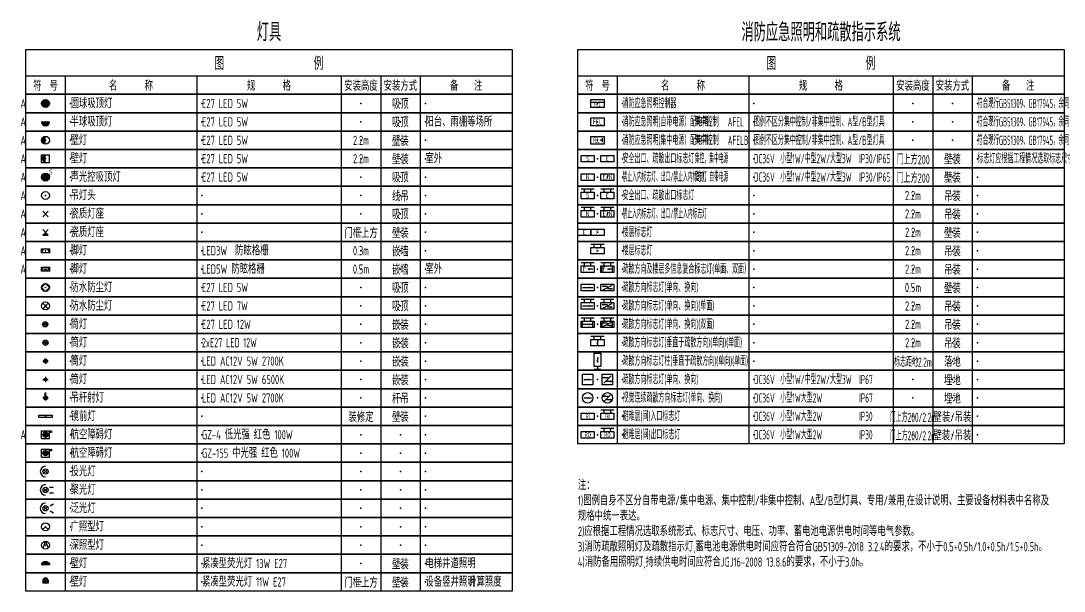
# Model space of a CAD drawing. Header units: millimetres. Extents: x -714894 to -19295, y 3400 to 234118.
# Drawn here: x -607283 to -567595, y 123900 to 145593 of the extents above; entities that cross this region are included whole.
import ezdxf
from ezdxf.enums import TextEntityAlignment as Align

# ---------------------------------------------------------------- set-up
doc = ezdxf.new("R2010")
doc.units = ezdxf.units.MM
doc.header["$LTSCALE"] = 500
for name, color, linetype in [('E-LITE-LITE', 3, 'Continuous'), ('E-POWR-EQPM', 3, 'Continuous'), ('E-UNIV-DIAG', 2, 'Continuous'), ('E-UNIV-EL', 140, 'Continuous'), ('E-UNIV-NOTE', 6, 'Continuous')]:
    doc.layers.add(name, color=color, linetype=linetype)
doc.styles.add('TH-STYLE3', font='tssdeng.shx', dxfattribs={"width": 0.65, "bigfont": 'tssdchn.shx'})

# ---------------------------------------------------------------- blocks, each defined once
blk = doc.blocks.new('E-BKTS2')
for p, q in [((0, 0), (185, 0)), ((0, -7), (0, 0)), ((185, 0), (185, -7)), ((185, -7), (0, -7))]:
    blk.add_line(p, q)
at = {"linetype": 'Continuous'}
for p, q in [((15, 0), (15, -7)), ((65, 0), (65, -7)), ((120, 0), (120, -7)), ((135, 0), (135, -7)), ((150, 0), (150, -7))]:
    blk.add_line(p, q, dxfattribs=at)
for p in [(7.5, -3.5), (17, -3.5), (67, -3.5), (127.5, -3.5), (142.5, -3.5), (152, -3.5)]:
    blk.add_point(p, dxfattribs=at)
blk = doc.blocks.new('E-BL308')
blk.add_lwpolyline([(-1.5, 0.75), (1.5, 0.75), (1.5, -0.75), (-1.5, -0.75)], close=True)
at = {"layer": 'E-UNIV-EL'}
blk.add_arc((0, -0.75), 1.5, 0, 180, dxfattribs=at)
blk = doc.blocks.new('E-BL301')
blk.add_circle((0, 0), 1.5)
blk = doc.blocks.new('E-BL309')
for p, q in [((-1.06, -1.06), (1.06, 1.06)), ((1.06, -1.06), (-1.06, 1.06))]:
    blk.add_line(p, q)
blk = doc.blocks.new('E-BL306')
at = {"const_width": 1.5}
blk.add_lwpolyline([(0, 0.75, 1), (0, -0.75, 1)], format="xyb", dxfattribs=at)
blk.add_circle((0, 0), 1.5)
blk = doc.blocks.new('E-BL302-2')
blk.add_line((-1.5, 0), (1.5, 0))
at = {"const_width": 1.5}
blk.add_lwpolyline([(-0.75, 0, 1), (0.75, 0, 1)], format="xyb", dxfattribs=at)
blk.add_arc((0, 0), 1.5, 180, 0)
blk = doc.blocks.new('E-BL302-3')
at = {"const_width": 1.5}
blk.add_lwpolyline([(-0.75, 0, 1), (0.75, 0, 1)], format="xyb", close=True, dxfattribs=at)
blk.add_circle((0, 0), 1.5)
at = {"layer": 'E-UNIV-EL', "style": 'TH-STYLE3', "width": 0.7}
blk.add_attdef('T', text='', height=2, dxfattribs=at).set_placement((2, 2), align=Align.MIDDLE)
blk = doc.blocks.new('E-BL302')
at = {"const_width": 1.5}
blk.add_lwpolyline([(-0.75, 0, 1), (0.75, 0, 1)], format="xyb", close=True, dxfattribs=at)
blk.add_circle((0, 0), 1.5)
blk = doc.blocks.new('E-BL311')
for p, q in [((-1.06, -1.06), (1.06, 1.06)), ((1.06, -1.06), (-1.06, 1.06))]:
    blk.add_line(p, q)
at = {"const_width": 0.5}
blk.add_lwpolyline([(-0.25, 0, 1), (0.25, 0, 1)], format="xyb", close=True, dxfattribs=at)
blk.add_circle((0, 0), 1.5)
blk = doc.blocks.new('E-BKTS1')
blk.add_line((0, -10), (185, -10))
at = {"linetype": 'Continuous'}
for p, q in [((15, -10), (15, -17)), ((65, -10), (65, -17)), ((120, -10), (120, -17)), ((135, -10), (135, -17)), ((150, -10), (150, -17))]:
    blk.add_line(p, q, dxfattribs=at)
blk.add_lwpolyline([(0, 0), (185, 0), (185, -17), (0, -17)], close=True)
at = {"layer": 'E-UNIV-NOTE', "style": 'TH-STYLE3', "width": 0.7}
for s, height, p in [('图                例', 5, (92.5, -5)), ('安装高度', 3.5, (127.5, -13.5)), ('安装方式', 3.5, (142.5, -13.5))]:
    blk.add_text(s, height=height, dxfattribs=at).set_placement(p, align=Align.MIDDLE)
at = {"layer": 'E-UNIV-NOTE', "linetype": 'Continuous', "style": 'TH-STYLE3', "width": 0.7}
for s, p in [('符  号', (7.5, -13.5)), ('名       称', (40, -13.5)), ('规       格', (92.5, -13.5)), ('备    注', (167.5, -13.5))]:
    blk.add_text(s, height=3.5, dxfattribs=at).set_placement(p, align=Align.MIDDLE)
blk = doc.blocks.new('E-BL203-1')
for p, q in [((-0.26, 1.03), (0, 2)), ((0, 2), (0, -1)), ((0.26, 1.03), (0, 2)), ((-1, 0), (1, 0))]:
    blk.add_line(p, q)
blk.add_circle((0, 0), 0.75)
at = {"layer": 'E-UNIV-EL'}
blk.add_circle((0, 0), 0.5, dxfattribs=at)
blk = doc.blocks.new('E-BL202')
blk.add_circle((0, 0), 1)
at = {"layer": 'E-UNIV-EL'}
blk.add_circle((0, 0), 0.5, dxfattribs=at)
blk = doc.blocks.new('E-BL204')
for p, q in [((-1, 0), (1, 0)), ((0, 1), (0, -1))]:
    blk.add_line(p, q)
blk.add_circle((0, 0), 0.5)
blk = doc.blocks.new('E-BL203')
for p, q in [((-1, 0), (1, 0)), ((0, 1), (0, -1))]:
    blk.add_line(p, q)
blk.add_circle((0, 0), 0.75)
at = {"layer": 'E-UNIV-EL'}
blk.add_circle((0, 0), 0.5, dxfattribs=at)
blk = doc.blocks.new('E-BL305')
blk.add_circle((0, 0), 1.5)
at = {"layer": 'E-UNIV-EL'}
blk.add_lwpolyline([(-1.5, 0), (0, -1.5), (1.5, 0), (0, 1.5)], close=True, dxfattribs=at)
blk = doc.blocks.new('E-BL201')
at = {"const_width": 0.5}
blk.add_lwpolyline([(-0.25, 0, 1), (0.25, 0, 1)], format="xyb", close=True, dxfattribs=at)
for radius in [1, 0.5]:
    blk.add_circle((0, 0), radius)
blk = doc.blocks.new('E-BL309-2')
for p, q in [((1.06, -1.06), (-1.06, 1.06)), ((-1.06, -1.06), (1.06, 1.06)), ((-1.06, -1.06), (1.06, -1.06))]:
    blk.add_line(p, q)
blk.add_solid([(-1.06, -1.06), (0, 0), (1.06, -1.06)])
blk = doc.blocks.new('E-BFEL100')
blk.add_lwpolyline([(-2.5, 1.25), (2.5, 1.25), (2.5, -1.25), (-2.5, -1.25)], close=True)
at = {"layer": 'E-UNIV-EL', "style": 'TH-STYLE3', "width": 0.7}
blk.add_attdef('T', text='', height=1.8, dxfattribs=at).set_placement((0, 0), align=Align.MIDDLE)
blk = doc.blocks.new('E-BFEL101')
for p, q in [((-2.5, 2.5), (2.5, 2.5)), ((-1.25, 1.25), (-1.25, 2.5)), ((1.25, 1.25), (1.25, 2.5))]:
    blk.add_line(p, q)
blk.add_lwpolyline([(-2.5, 1.25), (2.5, 1.25), (2.5, -1.25), (-2.5, -1.25)], close=True)
at = {"layer": 'E-UNIV-EL', "style": 'TH-STYLE3', "width": 0.7}
blk.add_attdef('T', text='', height=1.8, dxfattribs=at).set_placement((0, 0), align=Align.MIDDLE)
blk = doc.blocks.new('E-BFEL200')
blk.add_lwpolyline([(-2.5, 1.25), (2.5, 1.25), (2.5, -1.25), (-2.5, -1.25)], close=True)
at = {"layer": 'E-UNIV-EL'}
blk.add_line((-2, 0), (2, 0), dxfattribs=at)
blk.add_lwpolyline([(0.5, 0, 0.75, 0, 0), (2, 0, 0, 0, 0)], format="xyseb", dxfattribs=at)
blk = doc.blocks.new('E-BFEL201')
for p, q in [((-2.5, 2.5), (2.5, 2.5)), ((-1.25, 1.25), (-1.25, 2.5)), ((1.25, 1.25), (1.25, 2.5))]:
    blk.add_line(p, q)
blk.add_lwpolyline([(-2.5, 1.25), (2.5, 1.25), (2.5, -1.25), (-2.5, -1.25)], close=True)
at = {"layer": 'E-UNIV-EL'}
blk.add_line((-2, 0), (2, 0), dxfattribs=at)
blk.add_lwpolyline([(0.5, 0, 0.75, 0, 0), (2, 0, 0, 0, 0)], format="xyseb", dxfattribs=at)
blk = doc.blocks.new('E-BFEL210')
blk.add_lwpolyline([(-2.5, 1.25), (2.5, 1.25), (2.5, -1.25), (-2.5, -1.25)], close=True)
at = {"layer": 'E-UNIV-EL'}
for p, q in [((-2, 0.5), (0, 0.5)), ((-1.79, -0.89), (1.79, 0.89)), ((2, -0.5), (0, -0.5))]:
    blk.add_line(p, q, dxfattribs=at)
for points in [[(-1.5, 0.5, 0.75, 0, 0), (0, 0.5, 0, 0, 0)], [(1.5, -0.5, 0.75, 0, 0), (0, -0.5, 0, 0, 0)]]:
    blk.add_lwpolyline(points, format="xyseb", dxfattribs=at)
blk = doc.blocks.new('E-BFEL211')
for p, q in [((-2.5, 2.5), (2.5, 2.5)), ((-1.25, 1.25), (-1.25, 2.5)), ((1.25, 1.25), (1.25, 2.5))]:
    blk.add_line(p, q)
blk.add_lwpolyline([(-2.5, 1.25), (2.5, 1.25), (2.5, -1.25), (-2.5, -1.25)], close=True)
at = {"layer": 'E-UNIV-EL'}
for p, q in [((-2, 0.5), (0, 0.5)), ((-1.79, -0.89), (1.79, 0.89)), ((2, -0.5), (0, -0.5))]:
    blk.add_line(p, q, dxfattribs=at)
for points in [[(-1.5, 0.5, 0.75, 0, 0), (0, 0.5, 0, 0, 0)], [(1.5, -0.5, 0.75, 0, 0), (0, -0.5, 0, 0, 0)]]:
    blk.add_lwpolyline(points, format="xyseb", dxfattribs=at)
blk = doc.blocks.new('E-BFEL110')
blk.add_lwpolyline([(-2.5, 1.25), (2.5, 1.25), (2.5, -1.25), (-2.5, -1.25)], close=True)
at = {"layer": 'E-UNIV-EL', "style": 'TH-STYLE3', "width": 0.7}
blk.add_attdef('T', text='', height=1.8, dxfattribs=at).set_placement((0, 0), align=Align.MIDDLE)
blk = doc.blocks.new('E-BL306-1')
for p, q in [((0, 1.5), (3, 1.5)), ((0, -1.5), (0, 1.5)), ((3, -1.5), (3, 1.5)), ((0, -1.5), (3, -1.5))]:
    blk.add_line(p, q)
at = {"const_width": 1.5}
blk.add_lwpolyline([(1.5, 0.75, 1), (1.5, -0.75, 1)], format="xyb", dxfattribs=at)
blk = doc.blocks.new('E-BL315')
for p, q in [((-0.71, -0.71), (0.71, 0.71)), ((0.71, -0.71), (-0.71, 0.71))]:
    blk.add_line(p, q)
blk.add_circle((0, 0), 1)
blk.add_arc((0, 0), 2, 90, 270)
blk = doc.blocks.new('E-BL315-1')
for p, q in [((-0.71, -0.71), (0.71, 0.71)), ((0.71, -0.71), (-0.71, 0.71))]:
    blk.add_line(p, q)
blk.add_circle((0, 0), 1)
blk.add_arc((0, 0), 2, 90, 270)
at = {"layer": 'E-UNIV-EL'}
for p, q in [((1.56, 1.06), (3.06, 1.06)), ((1.56, -1.06), (3.06, -1.06))]:
    blk.add_line(p, q, dxfattribs=at)
for points in [[(3.06, 1.06, 0, 0.5, 0), (2.31, 1.06, 0.5, 0.5, 0)], [(3.06, -1.06, 0, 0.5, 0), (2.31, -1.06, 0.5, 0.5, 0)]]:
    blk.add_lwpolyline(points, format="xyseb", dxfattribs=at)
blk = doc.blocks.new('E-BL315-2')
for p, q in [((-0.71, -0.71), (0.71, 0.71)), ((0.71, -0.71), (-0.71, 0.71))]:
    blk.add_line(p, q)
blk.add_circle((0, 0), 1)
blk.add_arc((0, 0), 2, 90, 270)
at = {"layer": 'E-UNIV-EL'}
for p, q in [((1.73, 1), (3.03, 1.75)), ((1.73, -1), (3.03, -1.75))]:
    blk.add_line(p, q, dxfattribs=at)
for points in [[(3.03, 1.75, 0, 0.5, 0), (2.38, 1.38, 0.5, 0.5, 0)], [(3.03, -1.75, 0, 0.5, 0), (2.38, -1.37, 0.5, 0.5, 0)]]:
    blk.add_lwpolyline(points, format="xyseb", dxfattribs=at)
blk = doc.blocks.new('E-BL307')
blk.add_lwpolyline([(-2.5, 0.5), (2.5, 0.5), (2.5, -0.5), (-2.5, -0.5)], close=True)
at = {"const_width": 0.5}
blk.add_lwpolyline([(0, 0.5), (0, -0.5)], dxfattribs=at)
blk = doc.blocks.new('E-BL308-1')
blk.add_lwpolyline([(-1.5, 0.75), (1.5, 0.75), (1.5, -0.75), (-1.5, -0.75)], close=True)
at = {"layer": 'E-UNIV-EL'}
for radius in [1.5, 0.75]:
    blk.add_arc((0, -0.75), radius, 0, 180, dxfattribs=at)
blk = doc.blocks.new('E-BL316')
for p, q in [((-1.5, 1.5), (1.5, 1.5)), ((-1.5, -1.5), (-1.5, 1.5)), ((1.5, -1.5), (1.5, 1.5)), ((-1.5, -1.5), (1.5, -1.5))]:
    blk.add_line(p, q)
at = {"const_width": 1}
blk.add_lwpolyline([(-0.5, 0, 1), (0.5, 0, 1)], format="xyb", close=True, dxfattribs=at)
blk.add_circle((0, 0), 1)
at = {"layer": 'E-UNIV-EL'}
blk.add_lwpolyline([(1.75, 1), (2, 1), (2, 1.5), (2.25, 1.5), (2.25, 1), (2.5, 1)], dxfattribs=at)
blk = doc.blocks.new('E-BL313')
blk.add_lwpolyline([(-0.96, -1.15), (0, 1.5), (0.96, -1.15)])
blk.add_circle((0, 0), 1.5)
blk = doc.blocks.new('E-BL312')
blk.add_lwpolyline([(1.06, -1.06), (0, 0), (-1.06, -1.06)])
blk.add_circle((0, 0), 1.5)
blk = doc.blocks.new('E-BL317-1')
for p, q in [((-1.5, 0.25), (-1.5, 0)), ((-1.5, 0.25), (1.51, 0.25)), ((1.5, 0), (-1.5, 0)), ((1.5, 0.25), (1.5, 0))]:
    blk.add_line(p, q)
at = {"extrusion": (0, 0, -1)}
blk.add_ellipse((0, 0.25), major_axis=(-1.5, 0), ratio=0.667979, start_param=0, end_param=3.141593, dxfattribs=at)
at = {"layer": 'E-UNIV-EL'}
for p, q in [((-1.29, 0.75), (1.3, 0.75)), ((-0.75, 0.25), (-0.75, 1.12)), ((0, 0.25), (0, 1.25)), ((0.75, 0.25), (0.75, 1.12))]:
    blk.add_line(p, q, dxfattribs=at)
blk = doc.blocks.new('E-BL317-2')
for p, q in [((-1, 1), (-1, 0)), ((-1, 0.5), (1, 0.5)), ((1, 0), (-1, 0)), ((1, 1), (1, 0))]:
    blk.add_line(p, q)
blk.add_arc((0, 1), 1, 0, 180)
at = {"layer": 'E-UNIV-EL'}
for p, q in [((-0.97, 1.25), (0.97, 1.25)), ((-0.6, 0.5), (-0.6, 1.8)), ((0, 0.5), (0, 2)), ((0.6, 0.5), (0.6, 1.8))]:
    blk.add_line(p, q, dxfattribs=at)
blk = doc.blocks.new('E-BFEL111')
for p, q in [((-2.5, 2.5), (2.5, 2.5)), ((-1.25, 1.25), (-1.25, 2.5)), ((1.25, 1.25), (1.25, 2.5))]:
    blk.add_line(p, q)
blk.add_lwpolyline([(-2.5, 1.25), (2.5, 1.25), (2.5, -1.25), (-2.5, -1.25)], close=True)
at = {"layer": 'E-UNIV-EL', "style": 'TH-STYLE3', "width": 0.7}
blk.add_attdef('T', text='', height=1.8, dxfattribs=at).set_placement((0, 0), align=Align.MIDDLE)
blk = doc.blocks.new('E-BDB043')
blk.add_lwpolyline([(-112.61, -511.09), (-112.61, -508.09), (-107.61, -508.09), (-107.61, -511.09)], close=True)
at = {"layer": 'E-UNIV-EL', "style": 'TH-STYLE3', "width": 0.7}
blk.add_attdef('BOX', text='', height=2, dxfattribs=at).set_placement((-110.11, -509.59), align=Align.MIDDLE)
blk = doc.blocks.new('E-BDB044')
blk.add_lwpolyline([(-2.5, -1.5), (-2.5, 1.5), (2.5, 1.5), (2.5, -1.5)], close=True)
at = {"layer": 'E-UNIV-EL'}
for p, q in [((1.25, 0.25), (1.25, -0.25)), ((1.75, 0.75), (1.75, -0.75))]:
    blk.add_line(p, q, dxfattribs=at)
at = {"layer": 'E-UNIV-EL', "style": 'TH-STYLE3', "width": 0.5}
blk.add_attdef('BOX', text='', height=2, dxfattribs=at).set_placement((-0.5, 0), align=Align.MIDDLE)
blk = doc.blocks.new('E-BFEL000')
blk.add_lwpolyline([(-2.2375, -1), (-2.2375, 2), (2.7625, 2), (2.7625, -1)], close=True)
at = {"layer": 'E-UNIV-EL'}
blk.add_line((-2.2375, 1), (2.7625, 1), dxfattribs=at)
at = {"layer": 'E-UNIV-EL', "style": 'TH-STYLE3', "width": 0.7}
blk.add_attdef('F', text='', height=1.5, dxfattribs=at).set_placement((0.2625, 0), align=Align.MIDDLE)
blk = doc.blocks.new('E-BFEL120')
blk.add_lwpolyline([(-2.5, 1.25), (2.5, 1.25), (2.5, -1.25), (-2.5, -1.25)], close=True)
at = {"layer": 'E-UNIV-EL', "style": 'TH-STYLE3', "width": 0.7}
blk.add_attdef('T', text='', height=1.8, dxfattribs=at).set_placement((0, 0), align=Align.MIDDLE)
blk = doc.blocks.new('E-BFEL121')
for p, q in [((-2.5, 2.5), (2.5, 2.5)), ((-1.25, 1.25), (-1.25, 2.5)), ((1.25, 1.25), (1.25, 2.5))]:
    blk.add_line(p, q)
blk.add_lwpolyline([(-2.5, 1.25), (2.5, 1.25), (2.5, -1.25), (-2.5, -1.25)], close=True)
at = {"layer": 'E-UNIV-EL', "style": 'TH-STYLE3', "width": 0.7}
blk.add_attdef('T', text='', height=1.8, dxfattribs=at).set_placement((0, 0), align=Align.MIDDLE)
blk = doc.blocks.new('E-BFEL122')
blk.add_lwpolyline([(-2.5, 1.25), (2.5, 1.25), (2.5, -1.25), (-2.5, -1.25)], close=True)
at = {"layer": 'E-UNIV-EL', "style": 'TH-STYLE3', "width": 0.7}
blk.add_attdef('T', text='', height=1.8, dxfattribs=at).set_placement((0, 0), align=Align.MIDDLE)
blk = doc.blocks.new('E-BFEL123')
for p, q in [((-2.5, 2.5), (2.5, 2.5)), ((-1.25, 1.25), (-1.25, 2.5)), ((1.25, 1.25), (1.25, 2.5))]:
    blk.add_line(p, q)
blk.add_lwpolyline([(-2.5, 1.25), (2.5, 1.25), (2.5, -1.25), (-2.5, -1.25)], close=True)
at = {"layer": 'E-UNIV-EL', "style": 'TH-STYLE3', "width": 0.7}
blk.add_attdef('T', text='', height=1.8, dxfattribs=at).set_placement((0, 0), align=Align.MIDDLE)
blk = doc.blocks.new('E-BFEL102')
blk.add_lwpolyline([(-2.5, 1.25), (2.5, 1.25), (2.5, -1.25), (-2.5, -1.25)], close=True)
at = {"layer": 'E-UNIV-EL', "style": 'TH-STYLE3', "width": 0.7}
blk.add_attdef('T', text='', height=1.8, dxfattribs=at).set_placement((0, 0), align=Align.MIDDLE)
blk = doc.blocks.new('E-BFEL103')
for p, q in [((-2.5, 2.5), (2.5, 2.5)), ((-1.25, 1.25), (-1.25, 2.5)), ((1.25, 1.25), (1.25, 2.5))]:
    blk.add_line(p, q)
blk.add_lwpolyline([(-2.5, 1.25), (2.5, 1.25), (2.5, -1.25), (-2.5, -1.25)], close=True)
at = {"layer": 'E-UNIV-EL', "style": 'TH-STYLE3', "width": 0.7}
blk.add_attdef('T', text='', height=1.8, dxfattribs=at).set_placement((0, 0), align=Align.MIDDLE)
blk = doc.blocks.new('E-BFEL161')
for p, q in [((-2.5, 2.5), (2.5, 2.5)), ((-1.25, 1.25), (-1.25, 2.5)), ((1.25, 1.25), (1.25, 2.5))]:
    blk.add_line(p, q)
blk.add_lwpolyline([(-2.5, 1.25), (2.5, 1.25), (2.5, -1.25), (-2.5, -1.25)], close=True)
at = {"layer": 'E-UNIV-EL'}
blk.add_line((2, 0), (0, 0), dxfattribs=at)
blk.add_lwpolyline([(0.5, 0, 0.75, 0, 0), (2, 0, 0, 0, 0)], format="xyseb", dxfattribs=at)
at = {"layer": 'E-UNIV-EL', "style": 'TH-STYLE3', "width": 0.7}
blk.add_attdef('T', text='', height=1.8, dxfattribs=at).set_placement((-1.25, 0), align=Align.MIDDLE)
blk = doc.blocks.new('E-BFEL130')
blk.add_lwpolyline([(-2.5, 1.25), (2.5, 1.25), (2.5, -1.25), (-2.5, -1.25)], close=True)
at = {"layer": 'E-UNIV-EL', "style": 'TH-STYLE3', "width": 0.7}
blk.add_attdef('T', text='', height=1.8, dxfattribs=at).set_placement((0, 0), align=Align.MIDDLE)
blk = doc.blocks.new('E-BFEL131')
for p, q in [((-2.5, 2.5), (2.5, 2.5)), ((-1.25, 1.25), (-1.25, 2.5)), ((1.25, 1.25), (1.25, 2.5))]:
    blk.add_line(p, q)
blk.add_lwpolyline([(-2.5, 1.25), (2.5, 1.25), (2.5, -1.25), (-2.5, -1.25)], close=True)
at = {"layer": 'E-UNIV-EL', "style": 'TH-STYLE3', "width": 0.7}
blk.add_attdef('T', text='', height=1.8, dxfattribs=at).set_placement((0, 0), align=Align.MIDDLE)
blk = doc.blocks.new('E-BFEL140')
blk.add_lwpolyline([(-2.5, 1.25), (2.5, 1.25), (2.5, -1.25), (-2.5, -1.25)], close=True)
at = {"layer": 'E-UNIV-EL'}
blk.add_line((0.19, 0.72), (-0.19, -0.72), dxfattribs=at)
at = {"layer": 'E-UNIV-EL', "style": 'TH-STYLE3', "width": 0.7}
for p in [(-1.25, 0), (1.25, 0)]:
    blk.add_attdef('T', text='', height=1.8, dxfattribs=at).set_placement(p, align=Align.MIDDLE)
blk = doc.blocks.new('E-BFEL141')
for p, q in [((-2.5, 2.5), (2.5, 2.5)), ((-1.25, 1.25), (-1.25, 2.5)), ((1.25, 1.25), (1.25, 2.5))]:
    blk.add_line(p, q)
blk.add_lwpolyline([(-2.5, 1.25), (2.5, 1.25), (2.5, -1.25), (-2.5, -1.25)], close=True)
at = {"layer": 'E-UNIV-EL'}
blk.add_line((0.19, 0.72), (-0.19, -0.72), dxfattribs=at)
at = {"layer": 'E-UNIV-EL', "style": 'TH-STYLE3', "width": 0.7}
for p in [(-1.25, 0), (1.25, 0)]:
    blk.add_attdef('T', text='', height=1.8, dxfattribs=at).set_placement(p, align=Align.MIDDLE)
blk = doc.blocks.new('E-BFEL240')
blk.add_lwpolyline([(-2, 2), (2, 2), (2, -2), (-2, -2)], close=True)
at = {"layer": 'E-UNIV-EL'}
blk.add_line((-1.5, 0), (1.5, 0), dxfattribs=at)
blk.add_lwpolyline([(0, 0, 0.75, 0, 0), (1.5, 0, 0, 0, 0)], format="xyseb", dxfattribs=at)
blk = doc.blocks.new('E-BFEL241')
blk.add_lwpolyline([(-2, 2), (2, 2), (2, -2), (-2, -2)], close=True)
at = {"layer": 'E-UNIV-EL'}
for p, q in [((-1.71, 0.71), (0.29, 0.71)), ((-1.41, -1.41), (1.41, 1.41)), ((1.71, -0.71), (-0.29, -0.71))]:
    blk.add_line(p, q, dxfattribs=at)
for points in [[(-1.21, 0.71, 0.75, 0, 0), (0.29, 0.71, 0, 0, 0)], [(1.21, -0.71, 0.75, 0, 0), (-0.29, -0.71, 0, 0, 0)]]:
    blk.add_lwpolyline(points, format="xyseb", dxfattribs=at)
blk = doc.blocks.new('E-BFEL250')
blk.add_circle((0, 0), 2)
at = {"layer": 'E-UNIV-EL'}
blk.add_line((-1.5, 0), (1.5, 0), dxfattribs=at)
blk.add_lwpolyline([(0, 0, 0.75, 0, 0), (1.5, 0, 0, 0, 0)], format="xyseb", dxfattribs=at)
blk = doc.blocks.new('E-BFEL251')
blk.add_circle((0, 0), 2)
at = {"layer": 'E-UNIV-EL'}
for p, q in [((-1.71, 0.71), (0.29, 0.71)), ((-1.06, -1.06), (1.06, 1.06)), ((1.71, -0.71), (-0.29, -0.71))]:
    blk.add_line(p, q, dxfattribs=at)
for points in [[(-1.21, 0.71, 0.75, 0, 0), (0.29, 0.71, 0, 0, 0)], [(1.21, -0.71, 0.75, 0, 0), (-0.29, -0.71, 0, 0, 0)]]:
    blk.add_lwpolyline(points, format="xyseb", dxfattribs=at)
blk = doc.blocks.new('E-BFEL221')
for p, q in [((-2.5, 2.5), (2.5, 2.5)), ((-1.25, 1.25), (-1.25, 2.5)), ((1.25, 1.25), (1.25, 2.5))]:
    blk.add_line(p, q)
blk.add_lwpolyline([(-2.5, 1.25), (2.5, 1.25), (2.5, -1.25), (-2.5, -1.25)], close=True)
at = {"layer": 'E-UNIV-EL'}
blk.add_line((0, 1), (0, -1), dxfattribs=at)
blk.add_lwpolyline([(0, -0.5, 0.75, 0, 0), (0, 1, 0, 0, 0)], format="xyseb", dxfattribs=at)
blk = doc.blocks.new('E-BFEL223')
for p, q in [((1.25, 0), (-1.25, 0)), ((0, 1.25), (0, 0))]:
    blk.add_line(p, q)
blk.add_lwpolyline([(-1.25, 1.25), (-1.25, 6.25), (1.25, 6.25), (1.25, 1.25)], close=True)
at = {"layer": 'E-UNIV-EL'}
blk.add_line((0, 4.75), (0, 2.75), dxfattribs=at)
blk.add_lwpolyline([(0, 3.25, 0.75, 0, 0), (0, 4.75, 0, 0, 0)], format="xyseb", dxfattribs=at)
blk = doc.blocks.new('E-BFEL161-1')
for p, q in [((-2.5, 2.5), (2.5, 2.5)), ((-1.25, 1.25), (-1.25, 2.5)), ((1.25, 1.25), (1.25, 2.5))]:
    blk.add_line(p, q)
blk.add_lwpolyline([(-2.5, 1.25), (2.5, 1.25), (2.5, -1.25), (-2.5, -1.25)], close=True)
at = {"layer": 'E-UNIV-EL'}
for p, q in [((-2, -1.25), (-2, 1.25)), ((2, 0), (0, 0)), ((2, -1.25), (2, 1.25))]:
    blk.add_line(p, q, dxfattribs=at)
blk.add_lwpolyline([(0.5, 0, 0.75, 0, 0), (2, 0, 0, 0, 0)], format="xyseb", dxfattribs=at)
at = {"layer": 'E-UNIV-EL', "style": 'TH-STYLE3', "width": 0.7}
blk.add_attdef('T', text='', height=1.8, dxfattribs=at).set_placement((-1.25, 0), align=Align.MIDDLE)
blk = doc.blocks.new('E-BFEL211-1')
for p, q in [((-2.5, 2.5), (2.5, 2.5)), ((-1.25, 1.25), (-1.25, 2.5)), ((1.25, 1.25), (1.25, 2.5))]:
    blk.add_line(p, q)
blk.add_lwpolyline([(-2.5, 1.25), (2.5, 1.25), (2.5, -1.25), (-2.5, -1.25)], close=True)
at = {"layer": 'E-UNIV-EL'}
for p, q in [((-2, -1.25), (-2, 1.25)), ((-2, 0.5), (0, 0.5)), ((-1.79, -0.89), (1.79, 0.89)), ((2, -1.25), (2, 1.25)), ((2, -0.5), (0, -0.5))]:
    blk.add_line(p, q, dxfattribs=at)
for points in [[(-1.5, 0.5, 0.75, 0, 0), (0, 0.5, 0, 0, 0)], [(1.5, -0.5, 0.75, 0, 0), (0, -0.5, 0, 0, 0)]]:
    blk.add_lwpolyline(points, format="xyseb", dxfattribs=at)
blk = doc.blocks.new('E-BFEL201-1')
for p, q in [((-2.5, 2.5), (2.5, 2.5)), ((-1.25, 1.25), (-1.25, 2.5)), ((1.25, 1.25), (1.25, 2.5))]:
    blk.add_line(p, q)
blk.add_lwpolyline([(-2.5, 1.25), (2.5, 1.25), (2.5, -1.25), (-2.5, -1.25)], close=True)
at = {"layer": 'E-UNIV-EL'}
for p, q in [((-2, -1.25), (-2, 1.25)), ((-2, 0), (2, 0)), ((2, -1.25), (2, 1.25))]:
    blk.add_line(p, q, dxfattribs=at)
blk.add_lwpolyline([(0.5, 0, 0.75, 0, 0), (2, 0, 0, 0, 0)], format="xyseb", dxfattribs=at)

msp = doc.modelspace()

# ---------------------------------------------------------------- block references
at = {"layer": 'E-LITE-LITE', "xscale": 100, "yscale": 100, "zscale": 100}
for name, p in [('E-BL302', (-606344.54, 142450)), ('E-BL302-2', (-606344.54, 141750)), ('E-BL306', (-606344.54, 141050)), ('E-BL306-1', (-606494.54, 140350)), ('E-BL301', (-606344.54, 138950)), ('E-BL309', (-606344.54, 138250)), ('E-BL309-2', (-606344.54, 137550)), ('E-BL308', (-606344.54, 136850)), ('E-BL308-1', (-606344.54, 136150)), ('E-BL305', (-606344.54, 135450)), ('E-BFEL200', (-585719.54, 135450)), ('E-BFEL210', (-584969.54, 135450)), ('E-BFEL201', (-585719.54, 134750)), ('E-BFEL211', (-584969.54, 134750)), ('E-BL311', (-606344.54, 134750)), ('E-BL201', (-606357.04, 134050)), ('E-BFEL201-1', (-585719.54, 134050)), ('E-BFEL211-1', (-584969.54, 134050)), ('E-BL202', (-606344.54, 133350)), ('E-BFEL221', (-585344.54, 133350)), ('E-BL203', (-606344.54, 132650)), ('E-BFEL223', (-585344.54, 132325)), ('E-BL204', (-606344.54, 131950)), ('E-BFEL240', (-585719.54, 131950)), ('E-BFEL241', (-584969.54, 131950)), ('E-BL203-1', (-606344.54, 131250)), ('E-BFEL250', (-585719.54, 131250)), ('E-BFEL251', (-584969.54, 131250)), ('E-BL307', (-606344.54, 130550)), ('E-BL316', (-606344.54, 129850)), ('E-BL316', (-606344.54, 129150)), ('E-BL315', (-606344.54, 128450)), ('E-BL315-1', (-606344.54, 127750)), ('E-BL315-2', (-606344.54, 127050)), ('E-BL312', (-606344.54, 126350)), ('E-BL313', (-606344.54, 125650)), ('E-BL317-1', (-606344.54, 124900)), ('E-BL317-2', (-606344.54, 124200))]:
    msp.add_blockref(name, p, dxfattribs=at)
for name, p, values in [('E-BFEL102', (-585719.54, 140350), {'T': 'S'}), ('E-BFEL100', (-584969.54, 140350), {'T': 'E'}), ('E-BL302-3', (-606344.54, 139650), {'T': 'S'}), ('E-BFEL130', (-585719.54, 139650), {'T': 'N'}), ('E-BFEL103', (-585719.54, 138950), {'T': 'S'}), ('E-BFEL101', (-584969.54, 138950), {'T': 'E'}), ('E-BFEL131', (-585719.54, 138250), {'T': 'N'}), ('E-BFEL100', (-585844.54, 137550), {'T': 'E'}), ('E-BFEL110', (-585344.54, 137550), {'T': 'F'}), ('E-BFEL111', (-585344.54, 136850), {'T': 'F'}), ('E-BFEL161', (-585719.54, 136150), {'T': 'F'}), ('E-BFEL161-1', (-584969.54, 136150), {'T': 'F'}), ('E-BFEL120', (-585719.54, 130550), {'T': 'RI'}), ('E-BFEL121', (-584969.54, 130550), {'T': 'RI'}), ('E-BFEL122', (-585719.54, 129850), {'T': 'RO'}), ('E-BFEL123', (-584969.54, 129850), {'T': 'RO'})]:
    msp.add_blockref(name, p, dxfattribs=at).add_auto_attribs(values)
at = {"layer": 'E-LITE-LITE'}
ref = msp.add_blockref('E-BFEL140', (-584969.54, 139650), dxfattribs=dict(at, xscale=100, yscale=100, zscale=100))
ref.add_attrib('T', 'N', dxfattribs={"layer": 'E-UNIV-EL', "height": 180, "style": 'TH-STYLE3', "width": 0.7}).set_placement((-584844.54, 139650), align=Align.MIDDLE)
ref.add_attrib('T', 'E', dxfattribs={"layer": 'E-UNIV-EL', "height": 180, "style": 'TH-STYLE3', "width": 0.7}).set_placement((-585094.54, 139650), align=Align.MIDDLE)
ref = msp.add_blockref('E-BFEL141', (-584969.54, 138250), dxfattribs=dict(at, xscale=100, yscale=100, zscale=100))
ref.add_attrib('T', 'N', dxfattribs={"layer": 'E-UNIV-EL', "height": 180, "style": 'TH-STYLE3', "width": 0.7}).set_placement((-584844.54, 138250), align=Align.MIDDLE)
ref.add_attrib('T', 'E', dxfattribs={"layer": 'E-UNIV-EL', "height": 180, "style": 'TH-STYLE3', "width": 0.7}).set_placement((-585094.54, 138250), align=Align.MIDDLE)
at = {"layer": 'E-POWR-EQPM', "xscale": 100, "yscale": 100, "zscale": 100}
for name, p, values in [('E-BFEL000', (-585370.79, 142400), {'F': 'FEL'}), ('E-BDB043', (-574333.6, 192708.91), {'BOX': 'FEL'}), ('E-BDB044', (-585344.54, 141050), {'BOX': 'FEL'})]:
    msp.add_blockref(name, p, dxfattribs=at).add_auto_attribs(values)
at = {"layer": 'E-UNIV-DIAG', "xscale": 100, "yscale": 100, "zscale": 100}
for name, p in [('E-BKTS1', (-607094.54, 144500)), ('E-BKTS1', (-586094.54, 144500)), ('E-BKTS2', (-607094.54, 142800)), ('E-BKTS2', (-586094.54, 142800)), ('E-BKTS2', (-607094.54, 142100)), ('E-BKTS2', (-586094.54, 142100)), ('E-BKTS2', (-607094.54, 141400)), ('E-BKTS2', (-586094.54, 141400)), ('E-BKTS2', (-607094.54, 140700)), ('E-BKTS2', (-586094.54, 140700)), ('E-BKTS2', (-607094.54, 140000)), ('E-BKTS2', (-586094.54, 140000)), ('E-BKTS2', (-607094.54, 139300)), ('E-BKTS2', (-586094.54, 139300)), ('E-BKTS2', (-607094.54, 138600)), ('E-BKTS2', (-586094.54, 138600)), ('E-BKTS2', (-607094.54, 137900)), ('E-BKTS2', (-586094.54, 137900)), ('E-BKTS2', (-607094.54, 137200)), ('E-BKTS2', (-586094.54, 137200)), ('E-BKTS2', (-607094.54, 136500)), ('E-BKTS2', (-586094.54, 136500)), ('E-BKTS2', (-607094.54, 135800)), ('E-BKTS2', (-586094.54, 135800)), ('E-BKTS2', (-607094.54, 135100)), ('E-BKTS2', (-586094.54, 135100)), ('E-BKTS2', (-607094.54, 134400)), ('E-BKTS2', (-586094.54, 134400)), ('E-BKTS2', (-607094.54, 133700)), ('E-BKTS2', (-586094.54, 133700)), ('E-BKTS2', (-607094.54, 133000)), ('E-BKTS2', (-586094.54, 133000)), ('E-BKTS2', (-607094.54, 132300)), ('E-BKTS2', (-586094.54, 132300)), ('E-BKTS2', (-607094.54, 131600)), ('E-BKTS2', (-586094.54, 131600)), ('E-BKTS2', (-607094.54, 130900)), ('E-BKTS2', (-586094.54, 130900)), ('E-BKTS2', (-607094.54, 130200)), ('E-BKTS2', (-586094.54, 130200)), ('E-BKTS2', (-607094.54, 129500)), ('E-BKTS2', (-607094.54, 128800)), ('E-BKTS2', (-607094.54, 128100)), ('E-BKTS2', (-607094.54, 127400)), ('E-BKTS2', (-607094.54, 126700)), ('E-BKTS2', (-607094.54, 126000)), ('E-BKTS2', (-607094.54, 125300)), ('E-BKTS2', (-607094.54, 124600))]:
    msp.add_blockref(name, p, dxfattribs=at)

# ---------------------------------------------------------------- texts
at = {"layer": 'E-UNIV-NOTE', "style": 'TH-STYLE3', "width": 0.7}
for s, height, p in [('灯具', 700, (-597844.54, 145200)), ('消防应急照明和疏散指示系统', 700, (-576844.54, 145200)), ('A', 350, (-607194.54, 142450)), ('A', 350, (-607194.54, 141750)), ('A', 350, (-607194.54, 141050)), ('A', 350, (-607194.54, 140350)), ('A', 350, (-607194.54, 139650)), ('A', 350, (-607194.54, 138950)), ('A', 350, (-607194.54, 138250)), ('A', 350, (-607194.54, 137550)), ('A', 350, (-607194.54, 136850)), ('A', 350, (-607194.54, 136150)), ('A', 350, (-607194.54, 129850))]:
    msp.add_text(s, height=height, dxfattribs=at).set_placement(p, align=Align.MIDDLE)
at = {"layer": 'E-UNIV-NOTE', "linetype": 'Continuous', "style": 'TH-STYLE3'}
for s, width, p in [('圆球吸顶灯', 0.7, (-605394.54, 142450)), ('E27 LED 5W', 0.7, (-600394.54, 142450)), ('消防应急照明控制器', 0.5, (-584394.54, 142450)), ('符合现行GB51309、GB17945，余同', 0.45, (-570894.54, 142450)), ('半球吸顶灯', 0.7, (-605394.54, 141750)), ('E27 LED 5W', 0.7, (-600394.54, 141750)), ('阳台、雨棚等场所', 0.7, (-591894.54, 141750)), ('消防应急照明(自带电源）配电箱', 0.5, (-584394.54, 141750)), ('集中控制', 0.5, (-581644.54, 141750)), ('AFEL', 0.5, (-580394.54, 141750)), ('符合现行GB51309、GB17945，余同', 0.45, (-570894.54, 141750)), ('壁灯', 0.7, (-605394.54, 141050)), ('E27 LED 5W', 0.7, (-600394.54, 141050)), ('消防应急照明(集中电源）配电箱', 0.5, (-584394.54, 141050)), ('集中控制', 0.5, (-581644.54, 141050)), ('AFELB', 0.5, (-580394.54, 141050)), ('符合现行GB51309、GB17945，余同', 0.45, (-570894.54, 141050)), ('壁灯', 0.7, (-605394.54, 140350)), ('E27 LED 5W', 0.7, (-600394.54, 140350)), ('室外', 0.7, (-591894.54, 140350)), ('安全出口、疏散出口标志灯', 0.5, (-584394.54, 140350)), ('集控，集中电源', 0.4, (-581644.54, 140350)), ('DC36V', 0.5, (-579394.54, 140350)), ('小型1W/中型2W/大型3W', 0.5, (-578394.54, 140350)), ('IP30/IP65', 0.5, (-575394.54, 140350)), ('声光控吸顶灯', 0.7, (-605394.54, 139650)), ('E27 LED 5W', 0.7, (-600394.54, 139650)), ('禁止入内标志灯、出口/禁止入内标志灯', 0.4, (-584394.54, 139650)), ('集控，自带电源', 0.4, (-581644.54, 139650)), ('DC36V', 0.5, (-579394.54, 139650)), ('小型1W/中型2W/大型3W', 0.5, (-578394.54, 139650)), ('IP30/IP65', 0.5, (-575394.54, 139650)), ('吊灯头', 0.7, (-605394.54, 138950)), ('安全出口、疏散出口标志灯', 0.5, (-584394.54, 138950)), ('瓷质灯座', 0.7, (-605394.54, 138250)), ('禁止入内标志灯、出口/禁止入内标志灯', 0.4, (-584394.54, 138250)), ('瓷质灯座', 0.7, (-605394.54, 137550)), ('楼层标志灯', 0.5, (-584394.54, 137550)), ('脚灯', 0.7, (-605394.54, 136850)), ('LED3W  防眩格栅', 0.7, (-600394.54, 136850)), ('楼层标志灯', 0.5, (-584394.54, 136850)), ('脚灯', 0.7, (-605394.54, 136150)), ('LED5W 防眩格栅', 0.7, (-600394.54, 136150)), ('室外', 0.7, (-591894.54, 136150)), ('疏散方向及楼层多信息复合标志灯(单面、双面）', 0.5, (-584394.54, 136150)), ('防水防尘灯', 0.7, (-605394.54, 135450)), ('E27 LED 5W', 0.7, (-600394.54, 135450)), ('疏散方向标志灯(单向、换向)', 0.5, (-584394.54, 135450)), ('防水防尘灯', 0.7, (-605394.54, 134750)), ('疏散方向标志灯(单向、换向)(单面)', 0.5, (-584394.54, 134750)), ('E27 LED 7W', 0.7, (-600394.54, 134750)), ('筒灯', 0.7, (-605394.54, 134050)), ('E27 LED 12W', 0.7, (-600394.54, 134050)), ('疏散方向标志灯(单向、换向)(双面)', 0.5, (-584394.54, 134050)), ('筒灯', 0.7, (-605394.54, 133350)), ('2xE27 LED 12W', 0.6, (-600394.54, 133350)), ('疏散方向标志灯(垂直于疏散方向)(单向)(单面)', 0.5, (-584394.54, 133350)), ('筒灯', 0.7, (-605394.54, 132650)), ('LED AC12V 5W 2700K', 0.7, (-600394.54, 132650)), ('疏散方向标志灯柱(垂直于疏散方向)(单向)(单面)', 0.5, (-584394.54, 132650)), ('筒灯', 0.7, (-605394.54, 131950)), ('疏散方向标志灯(单向、换向)', 0.5, (-584394.54, 131950)), ('LED AC12V 5W 6500K', 0.7, (-600394.54, 131950)), ('DC36V', 0.5, (-579394.54, 131950)), ('小型1W/中型2W/大型3W', 0.5, (-578394.54, 131950)), ('IP67', 0.5, (-575394.54, 131950)), ('吊杆射灯', 0.7, (-605394.54, 131250)), ('LED AC12V 5W 2700K', 0.7, (-600394.54, 131250)), ('视觉连续疏散方向标志灯(单向、换向)', 0.5, (-584394.54, 131250)), ('DC36V', 0.5, (-579394.54, 131250)), ('小型1W大型2W', 0.5, (-578394.54, 131250)), ('IP67', 0.5, (-575394.54, 131250)), ('镜前灯', 0.7, (-605394.54, 130550)), ('避难层(间)入口标志灯', 0.5, (-584394.54, 130550)), ('DC36V', 0.5, (-579394.54, 130550)), ('小型1W大型2W', 0.5, (-578394.54, 130550)), ('IP30', 0.5, (-575394.54, 130550)), ('航空障碍灯', 0.7, (-605394.54, 129850)), ('GZ-4 低光强 红色 100W', 0.7, (-600394.54, 129850)), ('避难层(间)出口标志灯', 0.5, (-584394.54, 129850)), ('DC36V', 0.5, (-579394.54, 129850)), ('小型1W大型2W', 0.5, (-578394.54, 129850)), ('IP30', 0.5, (-575394.54, 129850)), ('航空障碍灯', 0.7, (-605394.54, 129150)), ('GZ-155 中光强 红色 100W', 0.7, (-600394.54, 129150)), ('投光灯', 0.7, (-605394.54, 128450)), ('聚光灯', 0.7, (-605394.54, 127750)), ('泛光灯', 0.7, (-605394.54, 127050)), ('广照型灯', 0.7, (-605394.54, 126350)), ('深照型灯', 0.7, (-605394.54, 125650)), ('壁灯', 0.7, (-605394.54, 124950)), ('紧凑型荧光灯 13W E27', 0.7, (-600394.54, 124950)), ('电梯井道照明', 0.7, (-591894.54, 124950)), ('壁灯', 0.7, (-605394.54, 124250)), ('紧凑型荧光灯 11W E27', 0.7, (-600394.54, 124250)), ('设备竖井照明', 0.7, (-591894.54, 124250))]:
    msp.add_text(s, height=350, dxfattribs=dict(at, width=width)).set_placement(p, align=Align.MIDDLE_LEFT)
for s, width, p in [('吸顶', 0.7, (-592844.54, 142450)), ('吸顶', 0.7, (-592844.54, 141750)), ('2.2m', 0.7, (-594344.54, 141050)), ('壁装', 0.7, (-592844.54, 141050)), ('2.2m', 0.7, (-594344.54, 140350)), ('壁装', 0.7, (-592844.54, 140350)), ('门上方200', 0.6, (-573344.54, 140350)), ('壁装', 0.7, (-571844.54, 140350)), ('吸顶', 0.7, (-592844.54, 139650)), ('门上方200', 0.6, (-573344.54, 139650)), ('壁装', 0.7, (-571844.54, 139650)), ('线吊', 0.7, (-592844.54, 138950)), ('2.2m', 0.7, (-573344.54, 138950)), ('吊装', 0.7, (-571844.54, 138950)), ('吸顶', 0.7, (-592844.54, 138250)), ('2.2m', 0.7, (-573344.54, 138250)), ('吊装', 0.7, (-571844.54, 138250)), ('门框上方', 0.7, (-594344.54, 137550)), ('壁装', 0.7, (-592844.54, 137550)), ('2.2m', 0.7, (-573344.54, 137550)), ('壁装', 0.7, (-571844.54, 137550)), ('0.3m', 0.7, (-594344.54, 136850)), ('嵌墙', 0.7, (-592844.54, 136850)), ('2.2m', 0.7, (-573344.54, 136850)), ('吊装', 0.7, (-571844.54, 136850)), ('0.5m', 0.7, (-594344.54, 136150)), ('嵌墙', 0.7, (-592844.54, 136150)), ('嵌墙', 0.7, (-592844.54, 136150)), ('2.2m', 0.7, (-573344.54, 136150)), ('吊装', 0.7, (-571844.54, 136150)), ('吸顶', 0.7, (-592844.54, 135450)), ('0.5m', 0.7, (-573344.54, 135450)), ('壁装', 0.7, (-571844.54, 135450)), ('吊装', 0.7, (-571844.54, 134750)), ('吸顶', 0.7, (-592844.54, 134750)), ('2.2m', 0.7, (-573344.54, 134750)), ('嵌装', 0.7, (-592844.54, 134050)), ('2.2m', 0.7, (-573344.54, 134050)), ('吊装', 0.7, (-571844.54, 134050)), ('嵌装', 0.7, (-592844.54, 133350)), ('2.2m', 0.7, (-573344.54, 133350)), ('吊装', 0.7, (-571844.54, 133350)), ('嵌装', 0.7, (-592844.54, 132650)), ('标志距地2.2m', 0.5, (-573344.54, 132650)), ('落地', 0.7, (-571844.54, 132650)), ('嵌装', 0.7, (-592844.54, 131950)), ('埋地', 0.7, (-571844.54, 131950)), ('杆吊', 0.7, (-592844.54, 131250)), ('埋地', 0.7, (-571844.54, 131250)), ('装修定', 0.7, (-594344.54, 130550)), ('壁装', 0.7, (-592844.54, 130550)), ('门上方200/2.2m', 0.5, (-573344.54, 130550)), ('壁装/吊装', 0.7, (-571844.54, 130550)), ('门上方200/2.2m', 0.5, (-573344.54, 129850)), ('壁装/吊装', 0.7, (-571844.54, 129850)), ('壁装', 0.7, (-592844.54, 124950)), ('门框上方', 0.7, (-594344.54, 124250)), ('壁装', 0.7, (-592844.54, 124250))]:
    msp.add_text(s, height=350, dxfattribs=dict(at, width=width)).set_placement(p, align=Align.MIDDLE)
at = {"layer": 'E-UNIV-NOTE', "color": 1, "style": 'TH-STYLE3'}
for s, width, p in [('图例不区分集中控制/非集中控制、A型/B型灯具', 0.5, (-579394.54, 141750)), ('图例不区分集中控制/非集中控制、A型/B型灯具', 0.5, (-579394.54, 141050)), ('标志灯应根据工程情况选取标志尺寸及功率', 0.5, (-570894.54, 140350)), ('计算照度', 0.7, (-590272.87, 124250))]:
    msp.add_text(s, height=350, dxfattribs=dict(at, width=width)).set_placement(p, align=Align.MIDDLE_LEFT)
at = {"layer": 'E-UNIV-NOTE', "insert": (-586094.54, 128100), "char_height": 350, "attachment_point": 1, "style": 'TH-STYLE3'}
msp.add_mtext_dynamic_manual_height_columns('{\\W0.7;注：\\P1)图例自身不区分自带电源/集中电源、集中控制/非集中控制、A型/B型灯具、专用/兼用,在设计说明、主要设备材料表中名称及规格中统一表达。\\P2)应根据工程情况选取系统形式、标志尺寸、电压、功率、蓄电池电源供电时间等电气参数。\\P3)消防疏散照明灯及疏散指示灯,蓄电池电源供电时间应符合符合GB51309-2018 3.2.4的要求，不小于0.5+0.5h/1.0+0.5h/1.5+0.5h。\\P4)消防备用照明灯,持续供电时间应符合JGJ16-2008 13.8.6的要求，不小于3.0h。}', width=17880.0707, gutter_width=900, heights=[0], dxfattribs=at)

doc.saveas('drawing.dxf')
